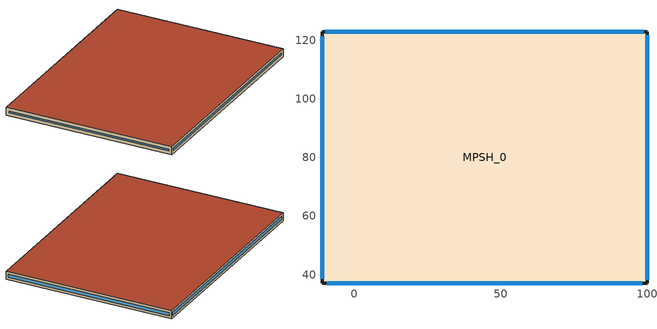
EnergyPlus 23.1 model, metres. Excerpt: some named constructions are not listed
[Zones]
MPSH_0
 floor ground (MPSH_0:f4UnderGroundSlabCF): -11,37 -11,123 100,123 100,37 z0
 wall outside (90.1-2019 Nonresidential CZ 0 Exterior Wall (Mass)): -11,37 100,37 100,123 -11,123 -11,37 z0:4
 window (DoublePaneClr): -9.41,37 98.41,37 z1.59:2.41; 100,38.18 100,121.82 / 98.82,123 -9.82,123 z1.18:2.82; -11,121.42 -11,38.58 z1.58:2.42
 roof outside (90.1-2019 Nonresidential CZ 3 Exterior Roof (Mass)): -11,37 100,37 100,123 -11,123 z4
[Schedule:Day:Hourly]
b937f3b2-c8fa-481f-8a13-8bff2a5c535c: Fraction, 1, 1, 1, 1, 1, 1, 1, 1, 0, 0, 0, 1, 0, 0, 0, 0, 0, 0, 0, 0, 0, 1, 1, 1
3fa55e6a-8568-4ca0-975e-1a4f8fabbb1b: Fraction, 1, 1, 1, 1, 1, 1, 1, 1, 0, 0, 0, 0, 1, 1, 1, 0, 0, 0, 0, 0, 0, 0, 1, 1
0e5a4816-9c04-47c1-aa6d-a1f40e30a2ec: Fraction, 1, 1, 1, 1, 1, 1, 1, 1, 1, 0, 0, 0, 0, 0, 0, 0, 1, 1, 1, 1, 1, 1, 1, 1
d2200884-b924-4fb4-a808-51da5b2bd265: Fraction, 1, 1, 1, 1, 1, 1, 1, 1, 1, 0, 0, 0, 1, 1, 0, 0, 0, 0, 0, 1, 1, 1, 1, 1
e43fb624-e130-4850-b54a-19465b0e9eda: Fraction, 1, 1, 1, 1, 1, 1, 1, 1, 0, 1, 0, 0, 1, 1, 1, 1, 1, 1, 1, 1, 1, 1, 1, 1
2a69fce9-7797-42dd-b717-44976815c346: Fraction, 1, 1, 1, 1, 1, 1, 1, 1, 0, 0, 1, 0, 0, 0, 0, 0, 0, 0, 1, 1, 1, 1, 1, 1
dec8788a-52b5-4373-b162-0a7a101e85ad: Fraction, 1, 1, 1, 1, 1, 1, 1, 1, 1, 0, 0, 0, 0, 1, 0, 0, 0, 0, 1, 1, 1, 1, 1, 1
7b766abf-ff9c-4b02-8859-3defe17ea2bc: Fraction, 1, 1, 1, 1, 1, 1, 1, 1, 1, 0, 0, 0, 1, 0, 0, 0, 0, 0, 0, 0, 0, 0, 0, 1
67dcc8f3-cb06-4435-97d9-ece86d6dab63: Fraction, 1, 1, 1, 1, 1, 1, 1, 1, 1, 0, 0, 0, 1, 1, 1, 1, 0, 1, 1, 1, 1, 1, 1, 1
a9f504d5-dabe-4d1b-b49f-e727a4d0614b: Fraction, 1, 1, 1, 1, 1, 1, 1, 1, 0, 0, 1, 1, 0, 0, 0, 0, 1, 1, 1, 1, 1, 1, 1, 1
7f3a4166-c2a6-4bbf-b201-f88edc7c9ebd: Fraction, 1, 1, 1, 1, 1, 1, 1, 1, 0, 0, 0, 0, 1, 1, 1, 1, 1, 1, 1, 1, 1, 1, 1, 1
5a6ab308-ab02-4b8a-b776-022c47d82404: Fraction, 1, 1, 1, 1, 1, 1, 1, 1, 0, 0, 0, 0, 0, 0, 0, 1, 1, 1, 1, 1, 1, 1, 1, 1
94477c31-24ee-4739-8bf3-9fbdfb5d1360: Fraction, 1, 1, 1, 1, 1, 1, 1, 1, 1, 1, 1, 1, 1, 1, 1, 0, 0, 0, 1, 1, 1, 1, 1, 1
dc82701b-a343-4c2e-96c4-0e6b65ed240a: Fraction, 1, 1, 1, 1, 1, 1, 1, 1, 0, 1, 1, 1, 1, 1, 1, 1, 1, 1, 1, 1, 1, 1, 1, 1
b0bf458a-3c8a-40bc-8ff2-7ed178c19adc: Fraction, 1, 1, 1, 1, 1, 1, 1, 1, 1, 0, 0, 0, 0, 0, 0, 0, 1, 1, 0, 0, 0, 0, 1, 1
4f7f36f8-54e9-4d74-98e2-1438f32f66f6: Fraction, 1, 1, 1, 1, 1, 1, 1, 1, 1, 0, 0, 0, 0, 0, 0, 0, 0, 0, 0, 1, 1, 1, 1, 1
128f953d-e963-49c2-808f-999a39cd9b6d: Fraction, 1, 1, 1, 1, 1, 1, 1, 0, 0, 0, 1, 1, 1, 1, 1, 1, 1, 0, 0, 0, 0, 0, 0, 0
f9abe345-b3dc-4694-8d1d-d27e4a4a11cb: Fraction, 0, 1, 1, 1, 1, 1, 1, 1, 0, 0, 1, 0, 1, 1, 1, 0, 0, 0, 0, 0, 0, 0, 0, 1
ed949d7a-bd3c-404d-a801-1f3f76bfef58: Fraction, 1, 1, 1, 1, 1, 1, 1, 1, 0, 0, 0, 1, 1, 1, 0, 0, 0, 1, 1, 1, 1, 1, 1, 1
97549d8b-8ab3-46b7-9015-d3627979e302: Fraction, 1, 1, 1, 1, 1, 1, 1, 1, 1, 0, 0, 0, 0, 0, 0, 0, 0, 0, 0, 0, 0, 1, 1, 1
33226407-3e24-4618-b09f-56408d972a69: Fraction, 1, 1, 1, 1, 1, 1, 1, 1, 0, 0, 1, 1, 1, 1, 1, 1, 1, 1, 0, 0, 0, 0, 1, 1
45406e59-23b4-47b5-82c2-a891b6abfeb7: Fraction, 1, 1, 1, 1, 1, 1, 1, 1, 0, 0, 1, 0, 0, 0, 1, 1, 1, 1, 1, 1, 1, 1, 1, 1
6784df20-7ae5-4d5f-a43c-1693bd2c7b65: Fraction, 1, 1, 1, 1, 1, 1, 1, 1, 0, 0, 0, 0, 0, 0, 0, 0, 0, 1, 1, 1, 1, 1, 1, 1
bee2b404-f84f-463e-9c69-8888181598b2: Fraction, 1, 1, 1, 1, 1, 1, 1, 1, 0, 0, 0, 1, 1, 0, 0, 0, 0, 0, 0, 0, 1, 1, 1, 1
799f9186-ce5e-4ea4-ba16-0e20372891f4: Fraction, 1, 1, 1, 1, 1, 1, 1, 1, 0, 0, 1, 1, 1, 1, 0, 0, 1, 0, 0, 0, 0, 1, 1, 1
e43c7681-2909-40f7-a5da-16488e467c58: Fraction, 1, 1, 1, 1, 1, 1, 1, 1, 1, 0, 1, 1, 1, 1, 1, 1, 1, 0, 0, 0, 0, 0, 1, 1
0d078026-197d-4fdd-84c9-47130deba2a1: Fraction, 1, 1, 1, 1, 1, 1, 1, 1, 0, 0, 1, 1, 1, 0, 1, 1, 0, 0, 1, 1, 1, 1, 1, 1
fdc04b83-f7e7-4261-9e6f-5710da5d7fdf: Fraction, 1, 1, 1, 1, 1, 1, 1, 1, 1, 0, 0, 0, 0, 1, 0, 0, 0, 0, 0, 0, 0, 1, 1, 1
9e8b684d-6390-45ee-8d51-4bd28439535c: Fraction, 1, 1, 1, 1, 1, 1, 1, 1, 0, 0, 0, 1, 1, 1, 1, 0, 0, 0, 0, 0, 0, 0, 0, 0
4f38227d-c172-4dc0-a21f-ef905f5adde6: Fraction, 0, 1, 1, 1, 1, 1, 1, 0, 0, 0, 1, 1, 1, 1, 0, 0, 0, 0, 0, 0, 1, 1, 1, 0
54b0a3a6-6d20-4f99-9c06-a20d8d795a79: Fraction, 0, 0, 0, 0, 0, 0, 0, 0, 0, 0, 0, 1, 1, 0, 0, 1, 0, 0, 0, 0, 0, 0, 0, 0
f8ea7add-ceb7-4385-b242-76b3999ef7ba: Fraction, 0, 0, 0, 0, 0, 0, 0, 0, 0, 0, 0, 1, 1, 1, 1, 0, 0, 0, 0, 0, 0, 0, 0, 0
b96d3f6b-a209-410c-9fff-2170e73cf00e: Fraction, 0, 0, 0, 0, 0, 0, 0, 0, 0, 0, 0, 1, 0, 0, 0, 0, 0, 0, 0, 0, 0, 0, 0, 0
942c4f4b-409f-4042-947e-55d851350bd7: Fraction, 0, 0, 0, 0, 1, 0, 0, 0, 0, 0, 0, 1, 1, 1, 0, 0, 0, 0, 0, 0, 0, 0, 0, 0
fd406147-dd16-48f2-9567-951063fa7382: Fraction, 0, 0, 0, 0, 1, 0, 0, 0, 0, 0, 0, 1, 1, 1, 0, 1, 1, 1, 0, 0, 1, 1, 1, 1
4c02b9b0-43b2-4065-850f-cb3345eeeefa: Fraction, 1, 1, 1, 1, 1, 1, 1, 1, 1, 1, 1, 1, 1, 1, 1, 1, 1, 1, 1, 1, 1, 1, 1, 1
ad54768f-ece2-4b87-8657-f538152214ea: Fraction, 1, 1, 1, 0, 1, 1, 1, 1, 0, 1, 1, 1, 1, 1, 1, 1, 1, 1, 1, 1, 1, 1, 1, 1
4cfcc774-5126-45e3-8092-ade02c92d49d: Fraction, 1, 1, 1, 1, 1, 1, 1, 1, 1, 0, 0, 0, 1, 1, 0, 0, 1, 1, 1, 1, 1, 1, 1, 1
06c2710b-0fa6-459c-95a0-4a63499772d0: Fraction, 1, 1, 1, 1, 1, 1, 1, 1, 1, 0, 0, 1, 1, 0, 1, 0, 1, 1, 0, 1, 0, 0, 1, 0
1507054c-5385-4526-881e-e1c008dab3e0: Fraction, 0, 1, 1, 1, 1, 1, 1, 1, 1, 1, 1, 1, 1, 0, 0, 0, 0, 0, 0, 0, 1, 1, 1, 1
789a28a2-a1a3-49c9-9832-4241ad5a2cd8: Fraction, 1, 1, 1, 1, 1, 1, 1, 1, 1, 1, 1, 1, 0, 0, 0, 0, 0, 0, 0, 1, 1, 1, 1, 1
01cacebb-9977-44ba-8730-9a5ab723672e: Fraction, 1, 1, 1, 1, 1, 1, 1, 1, 1, 1, 1, 1, 1, 1, 0, 1, 1, 1, 0, 1, 1, 1, 1, 1
c3edbfc3-d10a-41e9-8cbc-2718968c5162: Fraction, 1, 1, 1, 1, 1, 1, 1, 1, 1, 0, 0, 0, 0, 0, 0, 0, 0, 0, 0, 0, 1, 1, 1, 1
a36c0835-6fb6-42b0-8d67-eb29b0f26a7f: Fraction, 1, 1, 1, 1, 1, 1, 1, 1, 0, 0, 0, 0, 1, 1, 1, 1, 0, 0, 0, 0, 0, 0, 1, 0
c77e8ec9-f777-459b-b56a-6f21c936ccc5: Fraction, 1, 1, 1, 1, 1, 1, 1, 1, 1, 1, 0, 1, 1, 1, 1, 0, 0, 0, 0, 0, 1, 1, 1, 0
a72f4a85-8f20-4fc3-999b-392815844735: Fraction, 1, 1, 1, 1, 1, 1, 1, 1, 1, 0, 0, 0, 0, 1, 1, 1, 1, 1, 1, 1, 1, 1, 1, 1
99df6cd9-7b23-435b-bd2b-66a2048688ff: Fraction, 1, 1, 1, 1, 1, 1, 1, 1, 1, 1, 0, 0, 0, 0, 0, 0, 0, 1, 0, 1, 1, 1, 1, 1
297d69df-ff66-45ab-b75d-e72bff5214e9: Fraction, 1, 1, 1, 1, 1, 1, 1, 1, 0, 0, 0, 0, 0, 0, 0, 0, 0, 0, 0, 1, 1, 1, 1, 1
b0a3918e-0d33-4d5f-abef-7a7fe549a2e3: Fraction, 1, 1, 1, 1, 1, 1, 1, 1, 0, 0, 0, 0, 1, 0, 1, 0, 1, 1, 1, 1, 0, 1, 1, 1
4e945ce9-695d-4426-910d-137aaafa5581: Fraction, 1, 1, 1, 1, 1, 1, 1, 1, 0, 0, 0, 0, 1, 0, 0, 0, 0, 0, 0, 0, 0, 1, 1, 1
f988b6fd-1ca3-4ffe-bdea-e41aeffde614: Fraction, 1, 1, 1, 1, 1, 1, 1, 1, 0, 0, 0, 1, 0, 1, 1, 0, 0, 0, 0, 0, 0, 0, 0, 1
e1175df0-c15b-4022-86b2-5b8659cd9980: Fraction, 1, 1, 0, 0, 1, 1, 0, 1, 0, 0, 0, 0, 1, 0, 0, 0, 0, 0, 0, 0, 0, 0, 0, 0
7638ae91-40e8-48d2-967e-bd50d30e864b: Fraction, 0, 0, 1, 0, 0, 0, 1, 0, 0, 0, 0, 0, 0, 1, 1, 0, 0, 0, 0, 0, 0, 0, 0, 0
6b85c36f-4142-4b51-9997-a4628b1e788c: Fraction, 0, 0, 0, 0, 0, 0, 0, 0, 0, 0, 0, 1, 1, 1, 1, 1, 0, 0, 0, 0, 0, 0, 1, 0
ed11a986-fd55-47b2-907e-100af68b4c92: Fraction, 1, 1, 0, 0, 1, 0, 0, 1, 0, 0, 0, 1, 1, 1, 1, 0, 0, 0, 0, 0, 0, 0, 0, 0
1e136185-b974-42a0-a448-e4324285f682: Fraction, 0, 1, 0, 1, 1, 1, 1, 1, 0, 0, 0, 1, 1, 1, 1, 1, 0, 0, 0, 0, 0, 0, 0, 0
7f45f40c-af69-46dd-a03c-29825cd06779: Fraction, 0, 1, 1, 1, 1, 1, 1, 1, 0, 0, 0, 0, 1, 1, 1, 1, 0, 0, 0, 0, 0, 0, 0, 0
b1508772-c30b-4b40-b8d0-83bb942f6022: Fraction, 0, 0, 0, 1, 1, 0, 0, 1, 0, 0, 0, 1, 1, 1, 1, 1, 0, 0, 0, 0, 0, 0, 0, 0
522b7b3d-0fdd-4264-ba9a-b5c9fe7ead0b: Fraction, 0, 1, 1, 1, 1, 0, 0, 1, 0, 0, 0, 0, 0, 0, 0, 0, 0, 0, 0, 0, 0, 0, 1, 1
34f57a6f-ad7f-4237-8413-18e31f318392: Fraction, 0, 0, 0, 0, 0, 0, 0, 0, 1, 1, 1, 1, 1, 0, 1, 1, 1, 1, 1, 1, 1, 1, 1, 1
da4d00c8-e125-4441-9010-58cdded9553d: Fraction, 0, 0, 0, 0, 0, 0, 0, 0, 1, 1, 1, 1, 1, 1, 1, 1, 1, 1, 1, 1, 1, 1, 1, 1
94405c53-3c92-475f-a64f-5d0664a0adc0: Fraction, 0, 0, 0, 0, 0, 0, 0, 0, 1, 1, 1, 0, 0, 0, 0, 0, 1, 1, 1, 1, 1, 1, 1, 0
091dbafb-593c-4248-9002-da70286486de: Fraction, 0, 0, 0, 0, 0, 0, 0, 0, 1, 1, 1, 1, 1, 1, 1, 1, 1, 1, 1, 1, 1, 1, 1, 0
bc57e266-8ccc-46f1-b267-235fe3a405c7: Fraction, 0, 0, 0, 0, 0, 0, 0, 0, 1, 1, 1, 1, 0, 0, 0, 1, 1, 1, 1, 1, 1, 1, 1, 1
9888b65f-588d-4475-9eec-53a7bf59eb49: Fraction, 0, 0, 0, 0, 0, 0, 0, 0, 1, 1, 1, 1, 1, 1, 1, 1, 1, 1, 1, 1, 1, 1, 0, 0
24802c92-24b2-4503-bf1e-bf0d7632e2d9: Fraction, 0, 0, 0, 0, 0, 0, 0, 1, 1, 1, 1, 1, 0, 0, 0, 0, 1, 1, 1, 1, 1, 1, 1, 0
c7a02ed0-8e2b-420e-9c0f-2606364dce99: Fraction, 0, 0, 0, 0, 0, 0, 0, 0, 1, 1, 1, 1, 0, 0, 0, 0, 0, 1, 1, 1, 1, 1, 1, 1
cb629890-2704-4dd6-a9a6-2daea8299f80: Fraction, 0, 0, 0, 0, 0, 0, 0, 0, 1, 1, 1, 1, 0, 0, 0, 0, 0, 1, 1, 1, 1, 1, 1, 0
6e537607-3770-4f87-8b3d-68353208bc50: Fraction, 0, 0, 0, 0, 0, 1, 1, 1, 1, 1, 0, 0, 0, 0, 1, 1, 1, 1, 1, 1, 1, 1, 0, 0
f5d9f85c-65ef-468a-9cf4-7635f0ba21f8: Fraction, 0, 0, 0, 0, 0, 1, 1, 1, 1, 1, 1, 1, 1, 1, 1, 0, 0, 0, 0, 0, 0, 0, 0, 0
efd555ca-18d2-4461-881e-567ae2a024bf: Fraction, 0, 0, 0, 0, 0, 0, 0, 1, 1, 1, 1, 1, 1, 1, 1, 1, 1, 1, 1, 1, 1, 1, 0, 0
ad75cc89-b157-4ed2-b35c-d1c18f3d14de: Fraction, 0, 0, 0, 0, 0, 0, 0, 1, 1, 1, 1, 1, 1, 1, 1, 1, 1, 1, 1, 1, 1, 1, 1, 0
5c290438-eff9-4362-afc4-43b04bc7d8e5: Fraction, 0, 0, 0, 0, 0, 0, 0, 0, 0, 0, 0, 1, 1, 1, 1, 1, 1, 1, 1, 1, 0, 0, 0, 0
8d94ec32-e81b-45f8-9c29-e1f1d652b0c4: Fraction, 0, 0, 0, 0, 0, 0, 1, 1, 1, 1, 1, 1, 1, 1, 1, 1, 1, 1, 1, 1, 1, 0, 0, 0
f7fd4be3-25b1-4770-ada5-49d9be30b7fe: Fraction, 0, 0, 0, 0, 1, 1, 1, 1, 1, 1, 1, 1, 1, 1, 1, 1, 1, 1, 1, 1, 1, 0, 0, 0
3c7f1f90-bb78-49f3-b4cf-57703d825604: Fraction, 0, 0, 0, 0, 0, 0, 0, 0, 0, 0, 0, 0, 0, 0, 1, 1, 1, 1, 1, 1, 0, 0, 0, 0
e12b051c-7fec-4fed-86b2-8b3f0fe35613: Fraction, 0, 0, 0, 0, 0, 0, 1, 1, 1, 1, 1, 1, 1, 1, 1, 1, 1, 1, 1, 1, 1, 1, 0, 0
6425d54b-4872-460d-bc98-32a272a31025: Fraction, 1, 0, 0, 0, 0, 0, 0, 0, 1, 1, 1, 1, 1, 0, 1, 1, 1, 1, 0, 0, 0, 0, 0, 0
496a4f96-4e0a-4264-a78c-b15c1b79275c: Fraction, 0, 0, 0, 0, 0, 0, 1, 1, 1, 1, 1, 1, 0, 0, 1, 1, 0, 0, 0, 0, 0, 0, 0, 0
283cc6be-c01c-46ac-904e-945e191fbe95: Fraction, 0, 0, 0, 1, 1, 1, 1, 1, 1, 1, 1, 1, 1, 1, 1, 1, 1, 1, 1, 1, 1, 1, 1, 1
fe87431b-1fbe-4020-8fe0-be12132168e0: Fraction, 0, 0, 0, 0, 0, 0, 0, 0, 1, 1, 1, 1, 0, 0, 0, 0, 1, 1, 1, 1, 1, 1, 1, 1
d1040f46-0f8d-4e11-8de3-a02361268d4f: Fraction, 1, 1, 1, 1, 1, 1, 1, 1, 0, 0, 0, 0, 0, 0, 0, 0, 1, 1, 1, 1, 1, 1, 1, 1
b75b28b1-01b5-40b9-aacf-e71ae80422e8: Fraction, 1, 1, 1, 0, 0, 0, 0, 0, 1, 1, 1, 1, 1, 1, 1, 1, 1, 1, 1, 1, 1, 1, 1, 1
08ad8567-59d8-4019-b897-c25f49c239b5: Fraction, 1, 1, 1, 0, 0, 0, 0, 0, 1, 1, 1, 1, 1, 0, 0, 0, 1, 1, 1, 1, 1, 1, 1, 1
9e275534-6a1c-4f1a-88bf-155255e50ce8: Fraction, 1, 0, 0, 0, 0, 0, 0, 0, 1, 1, 1, 1, 1, 0, 0, 1, 1, 1, 1, 1, 1, 1, 1, 1
136c7d58-f7fb-4124-930d-ef74f1425727: Fraction, 1, 1, 1, 1, 0, 0, 0, 0, 1, 1, 1, 1, 1, 1, 1, 1, 1, 1, 1, 1, 1, 1, 1, 1
fcd69c9d-5dd0-46b3-96e0-c6d2561381bd: Fraction, 0, 0, 0, 0, 0, 0, 0, 0, 0, 1, 0, 0, 0, 0, 0, 0, 0, 1, 1, 0, 0, 0, 0, 0
07f5ad80-84d3-4079-8893-73916636b9ea: Fraction, 0, 0, 0, 0, 0, 0, 0, 0, 1, 1, 1, 0, 0, 0, 0, 0, 1, 0, 0, 0, 0, 0, 0, 0
b9d8dd70-5097-4ec1-8dd9-efba31d854b6: Fraction, 1, 0, 0, 0, 0, 0, 0, 0, 1, 1, 1, 1, 0, 0, 0, 1, 1, 1, 1, 1, 1, 1, 1, 1
5f4af0f7-b084-4746-b444-bee2479b2bf4: Fraction, 1, 1, 1, 1, 1, 1, 1, 1, 1, 1, 1, 1, 0, 1, 1, 1, 1, 1, 1, 1, 1, 1, 1, 1
85341a3b-61d0-4e96-9f3e-cdd9456fe700: Fraction, 1, 0, 0, 0, 0, 0, 0, 0, 1, 1, 1, 1, 1, 1, 1, 1, 1, 1, 1, 1, 1, 1, 1, 1
28413957-7791-42e7-805a-60aacbaa0016: Fraction, 1, 0, 1, 1, 0, 1, 1, 1, 1, 1, 1, 0, 0, 0, 0, 0, 0, 1, 1, 1, 1, 1, 1, 1
21c98441-df71-4690-a874-96c94f29a771: Fraction, 1, 1, 1, 1, 1, 1, 1, 1, 1, 1, 1, 1, 0, 1, 0, 1, 1, 1, 1, 1, 1, 1, 1, 1
50c2f93a-ea9d-4752-9226-82737424f828: Fraction, 1, 1, 1, 1, 1, 1, 1, 1, 1, 1, 1, 0, 1, 1, 0, 0, 1, 1, 1, 1, 1, 1, 1, 0
6b2543ae-72af-4cb3-b7f4-badeb14694d9: Fraction, 1, 1, 1, 0, 0, 0, 0, 0, 1, 1, 1, 0, 0, 0, 0, 1, 1, 1, 1, 1, 1, 0, 0, 1
be477cb1-6ecd-4e13-a46a-4f2c0d223df6: Fraction, 1, 0, 0, 0, 0, 0, 0, 0, 1, 1, 1, 0, 0, 0, 0, 0, 1, 1, 0, 1, 1, 0, 0, 0
c9c8465d-1063-4505-978e-642a0f417ae4: Fraction, 0, 0, 0, 0, 0, 0, 0, 0, 1, 1, 1, 0, 0, 0, 0, 1, 1, 1, 1, 0, 1, 1, 0, 0
56e19193-2387-42f2-9987-95c80a2c7ee4: Fraction, 0, 0, 0, 0, 0, 0, 0, 0, 1, 1, 1, 0, 0, 0, 0, 0, 0, 1, 0, 0, 0, 0, 0, 0
3c8b77d6-3284-4738-b4de-1059655b6417: Fraction, 0, 0, 1, 1, 0, 0, 1, 1, 1, 1, 1, 0, 1, 1, 0, 0, 1, 1, 1, 1, 1, 1, 1, 1
fbc31690-5a4c-475b-8626-ace5da5c98b4: Fraction, 1, 0, 0, 1, 0, 0, 1, 1, 1, 1, 1, 0, 0, 0, 0, 0, 0, 1, 1, 1, 1, 1, 1, 1
cd2da4a8-c7b2-4df3-9b1e-8ff800c2a1b8: Fraction, 1, 1, 1, 1, 0, 0, 0, 0, 1, 1, 1, 0, 0, 0, 0, 0, 1, 1, 1, 1, 1, 1, 1, 1
c67e4c26-6822-4d67-8035-3838d7a49276: Fraction, 0, 0, 0, 0, 0, 0, 0, 0, 1, 1, 1, 0, 0, 0, 0, 0, 1, 1, 1, 1, 1, 1, 1, 1
16a9e416-e810-4211-9a3e-570f91bbd01d: Fraction, 1, 1, 0, 0, 0, 0, 0, 1, 1, 1, 1, 0, 0, 0, 0, 0, 0, 1, 1, 1, 1, 1, 1, 1
998e2c42-f9b3-4955-b94d-25f97c158e86: Fraction, 1, 1, 1, 1, 1, 1, 1, 1, 1, 1, 1, 1, 1, 0, 1, 1, 1, 1, 1, 1, 1, 1, 1, 1
23920c96-9ccc-48c0-9053-a9f37af8ea3f: Fraction, 1, 1, 1, 1, 1, 1, 1, 1, 1, 1, 1, 0, 0, 0, 1, 1, 1, 1, 1, 1, 1, 1, 1, 1
59147ef3-f9b9-4728-b23c-a1735240b3ed: Fraction, 1, 1, 1, 1, 1, 1, 1, 1, 1, 1, 1, 1, 0, 0, 0, 0, 1, 1, 1, 1, 1, 1, 1, 1
df827319-c278-4d40-a4b8-0f6c98144f2c: Fraction, 1, 1, 1, 0, 0, 0, 0, 0, 1, 1, 1, 0, 0, 0, 0, 0, 1, 1, 1, 1, 1, 1, 1, 1
390cfc06-cc46-4c69-9e01-c8b075228a5c: Fraction, 0, 0, 0, 1, 0, 0, 0, 0, 1, 1, 1, 0, 0, 0, 0, 0, 0, 1, 1, 1, 1, 1, 1, 0
86f72f85-4d27-4e94-9fee-db5cb2e4544f: Fraction, 0, 0, 0, 0, 0, 0, 0, 0, 1, 1, 1, 0, 0, 0, 0, 0, 0, 1, 1, 1, 1, 1, 1, 0
19561f7a-6043-44d7-aaae-b72e74ef0ba8: Fraction, 0, 0, 0, 0, 1, 1, 1, 0, 1, 1, 0, 0, 0, 0, 0, 0, 0, 1, 1, 1, 1, 1, 1, 1
fa2f4005-a042-4800-b466-867e01a65502: Fraction, 0, 0, 0, 0, 1, 1, 1, 1, 1, 1, 1, 0, 0, 0, 0, 0, 0, 1, 1, 1, 1, 1, 1, 1
fc47258f-7dd0-4800-8ec5-eaa5ea1f974a: Fraction, 1, 1, 1, 1, 1, 1, 1, 1, 1, 1, 1, 0, 0, 0, 0, 0, 1, 1, 1, 1, 1, 0, 0, 0
e4b93361-f2ec-43bd-8e46-fc656397cc8c: Fraction, 0, 0, 0, 0, 0, 0, 0, 0, 0, 0, 1, 1, 1, 1, 0, 0, 1, 1, 1, 0, 0, 1, 0, 1
2657ecdd-b7eb-4b88-b8f4-e2c7c5d59a49: Fraction, 1, 0, 0, 0, 0, 0, 0, 0, 0, 0, 0, 0, 1, 0, 1, 0, 0, 0, 0, 0, 0, 0, 0, 0
e8465162-ea3e-4f94-883e-884644238f7d: Fraction, 0, 0, 0, 0, 0, 0, 0, 0, 1, 1, 1, 0, 1, 0, 0, 1, 1, 1, 1, 0, 1, 0, 0, 0
58b89d37-a128-43f5-8eae-267f62d09962: Fraction, 0, 0, 0, 0, 0, 0, 0, 0, 1, 1, 1, 0, 0, 0, 0, 0, 0, 0, 1, 1, 1, 1, 1, 1
b346c4bf-f67e-451d-9dad-2892e911472e: Fraction, 0, 1, 0, 0, 0, 1, 0, 0, 1, 1, 1, 0, 0, 0, 0, 0, 0, 1, 1, 1, 1, 1, 1, 1
eefb1731-87bf-46a8-a2ef-f8bbfded5643: Fraction, 1, 1, 1, 1, 1, 0, 0, 1, 1, 1, 1, 1, 0, 0, 0, 0, 1, 1, 1, 1, 0, 0, 0, 1
c32e6ee5-12fa-4f97-b2a2-82cc20f7b865: Fraction, 1, 0, 1, 0, 0, 0, 0, 0, 1, 1, 1, 0, 0, 0, 0, 0, 0, 1, 1, 1, 1, 1, 1, 1
cd9d7dd9-f024-43b9-8cb9-8bcbc943d2ef: Fraction, 1, 0, 0, 0, 0, 0, 1, 0, 1, 1, 1, 0, 0, 0, 0, 0, 0, 0, 1, 1, 1, 1, 1, 1
d9171582-b076-4b6c-80bd-523d6eda076d: Fraction, 1, 1, 1, 0, 0, 0, 0, 0, 1, 1, 1, 0, 0, 0, 0, 0, 0, 0, 1, 1, 1, 1, 1, 1
64d8d9b4-7825-42ce-b108-c9dd11c5a713: Fraction, 1, 1, 1, 1, 0, 0, 0, 0, 1, 1, 1, 0, 0, 0, 0, 0, 0, 0, 1, 1, 1, 1, 1, 1
9eab335b-c447-47e5-9dc0-063c4d9a8810: Fraction, 1, 1, 0, 0, 0, 0, 0, 0, 1, 1, 1, 0, 0, 0, 0, 0, 1, 0, 0, 0, 1, 0, 0, 0
fddd34fa-4b07-4260-9af9-3e9f6411a264: Fraction, 1, 1, 1, 1, 0, 0, 0, 0, 1, 1, 0, 0, 0, 0, 0, 0, 0, 1, 1, 1, 1, 1, 1, 1
f2333936-a830-4607-b080-83cd73c68075: Fraction, 1, 1, 1, 1, 1, 0, 1, 1, 1, 0, 0, 0, 0, 0, 0, 0, 0, 0, 1, 1, 1, 1, 1, 1
5edc6dc7-b1b4-4b65-91a0-0270dd2a08b7: Fraction, 1, 1, 1, 0, 0, 0, 0, 1, 1, 1, 1, 0, 0, 0, 0, 0, 0, 0, 1, 1, 1, 1, 1, 1
a6cb125b-8827-4934-ba2f-704a2a2ddd9f: Fraction, 0, 0, 0, 1, 0, 1, 0, 0, 1, 1, 1, 1, 0, 0, 0, 0, 0, 1, 1, 1, 1, 1, 1, 1
ce176be1-98f4-45ac-bf23-7b5bef1712b6: Fraction, 1, 1, 0, 0, 0, 0, 0, 0, 1, 0, 0, 0, 0, 0, 1, 0, 1, 1, 1, 0, 1, 1, 0, 0
ed3b955a-d7db-47a7-9483-6da05c5dffe8: Fraction, 0, 0, 0, 0, 0, 0, 1, 0, 1, 0, 0, 0, 0, 0, 0, 0, 0, 0, 1, 1, 1, 1, 1, 1
0bf60411-bf0d-482c-8038-a07efb71bca4: Fraction, 1, 0, 0, 0, 0, 0, 1, 0, 1, 1, 1, 0, 0, 0, 1, 1, 1, 1, 1, 1, 1, 1, 1, 0
b55b0bc3-3339-47f0-a550-4cf26a93a7df: Fraction, 0, 0, 0, 0, 0, 0, 0, 0, 1, 0, 0, 0, 0, 0, 0, 1, 0, 1, 1, 0, 0, 0, 0, 0
3d42a3b8-8f7f-4525-905d-984ef426195e: Fraction, 0, 0, 0, 0, 0, 0, 0, 1, 1, 1, 1, 1, 0, 0, 0, 0, 1, 1, 1, 1, 1, 1, 0, 1
0863b5d1-1bd2-4a08-ae47-31cf1dd9d744: Fraction, 1, 1, 0, 0, 0, 0, 0, 0, 1, 0, 0, 0, 0, 0, 0, 0, 0, 0, 0, 1, 1, 1, 1, 1
d62ef17c-3c53-473c-993e-0985e9b98eb2: Fraction, 0, 0, 0, 0, 0, 0, 0, 0, 1, 1, 0, 0, 0, 1, 1, 1, 1, 1, 1, 0, 1, 0, 0, 0
51f593f2-5d61-4d97-9858-e349f0200b49: Fraction, 0, 0, 0, 0, 0, 0, 0, 0, 1, 1, 1, 0, 0, 0, 0, 0, 1, 1, 1, 1, 1, 0, 0, 0
1a3ded4c-a54b-4030-b550-d2b710162619: Fraction, 0, 0, 0, 0, 0, 0, 0, 0, 1, 0, 0, 1, 0, 0, 0, 1, 1, 1, 1, 0, 0, 0, 0, 0
d55bfc82-5b87-47d4-9715-abb9707f77ce: Fraction, 0, 0, 0, 0, 0, 0, 0, 0, 1, 1, 0, 0, 0, 0, 0, 0, 0, 0, 1, 1, 1, 1, 1, 1
46fc0de0-4b1a-4d53-987d-33c74e680015: Fraction, 1, 0, 0, 1, 0, 0, 0, 0, 1, 0, 0, 0, 0, 0, 0, 0, 1, 0, 0, 0, 0, 0, 0, 0
079ebde5-9413-4e04-aba9-2e5a5221f7aa: Fraction, 0, 0, 1, 0, 0, 0, 0, 0, 1, 1, 0, 0, 0, 1, 1, 1, 0, 0, 1, 0, 0, 0, 0, 0
bb867f4a-2a76-4f0d-bfbe-e17be3409686: Fraction, 0, 0, 0, 0, 0, 0, 0, 0, 1, 1, 0, 0, 0, 0, 0, 1, 0, 0, 0, 0, 0, 0, 0, 0
8a721e69-59bf-4ccb-92cf-8f1d89432988: Fraction, 0, 0, 0, 0, 0, 0, 0, 0, 0, 1, 0, 0, 0, 0, 0, 1, 0, 1, 1, 0, 0, 0, 0, 0
ddaee739-67e8-4ae6-9bfb-a47b0c2d2c2f: Fraction, 0, 0, 0, 0, 0, 0, 0, 0, 0, 0, 0, 0, 0, 0, 1, 1, 1, 1, 1, 1, 1, 0, 0, 0
06dc4070-91e4-424c-b1bb-6c522089dff9: Fraction, 0, 0, 0, 0, 1, 1, 1, 1, 1, 1, 0, 0, 0, 0, 0, 0, 0, 1, 1, 1, 1, 1, 1, 1
49e7021e-b628-44b0-8f34-a9100ac2ef35: Fraction, 1, 0, 0, 0, 0, 0, 0, 0, 1, 1, 1, 0, 0, 0, 0, 0, 0, 0, 1, 1, 1, 1, 1, 1
5fb4534f-c6fe-45f3-9a91-bcdd07f2dc5f: Fraction, 1, 0, 1, 1, 0, 1, 0, 1, 1, 1, 0, 0, 0, 0, 0, 0, 0, 1, 1, 1, 1, 1, 1, 1
b72b763b-6be8-49eb-a43d-4616d6e443e3: Fraction, 1, 0, 0, 0, 0, 0, 0, 0, 1, 0, 0, 0, 0, 0, 0, 0, 0, 0, 1, 1, 1, 1, 1, 1
ce5294cc-69a4-4938-af8b-4726e8368ee6: Fraction, 1, 1, 1, 1, 0, 1, 1, 1, 1, 0, 0, 0, 0, 0, 0, 0, 0, 0, 0, 1, 1, 1, 1, 1
701b5950-beef-40d1-b0de-030f27e7892d: Fraction, 1, 1, 1, 1, 0, 0, 1, 0, 1, 1, 0, 0, 1, 0, 0, 0, 0, 0, 0, 0, 0, 0, 0, 0
ef1538c3-fa85-4b49-953e-7529c8378801: Fraction, 0, 0, 0, 0, 0, 0, 0, 0, 1, 1, 1, 0, 0, 0, 0, 0, 0, 1, 1, 1, 1, 1, 1, 1
e098bdf7-10de-45fb-8832-867cde8cf21a: Fraction, 1, 0, 0, 0, 0, 0, 0, 0, 1, 1, 0, 0, 0, 1, 1, 1, 1, 1, 1, 1, 1, 1, 1, 0
44fb24ed-6945-49de-9f95-f445757d8f59: Fraction, 0, 0, 0, 0, 0, 0, 0, 0, 1, 1, 0, 0, 0, 0, 0, 0, 0, 1, 0, 1, 1, 1, 1, 1
a0c8a722-f121-45b9-8cfb-e70efd0cce76: Fraction, 1, 1, 1, 1, 0, 0, 1, 1, 1, 1, 0, 0, 1, 1, 1, 0, 0, 1, 1, 0, 0, 0, 0, 0
95760d9f-a73c-45f9-a274-4177bf30654c: Fraction, 0, 0, 0, 0, 0, 0, 0, 0, 1, 1, 1, 0, 0, 0, 0, 1, 1, 0, 0, 0, 0, 0, 0, 0
34e9a238-b043-418f-b374-c2641d485561: Fraction, 0, 0, 0, 0, 0, 0, 0, 0, 1, 1, 1, 0, 0, 0, 0, 1, 0, 0, 1, 1, 1, 1, 1, 1
5cb39b2d-834d-4d97-a14c-e1f3095417b7: Fraction, 1, 1, 1, 1, 0, 1, 1, 1, 1, 0, 1, 0, 0, 0, 1, 0, 0, 0, 0, 0, 0, 0, 0, 0
eaaa078a-d405-4769-9694-9edee3782bb4: Fraction, 0, 0, 0, 0, 0, 0, 0, 0, 0, 1, 1, 0, 0, 0, 0, 0, 1, 1, 1, 1, 1, 1, 1, 1
ae0f5f2f-1769-4036-b155-ad7338b8c877: Fraction, 0, 0, 0, 0, 0, 0, 0, 0, 1, 0, 0, 0, 0, 0, 0, 1, 1, 1, 1, 1, 1, 1, 1, 1
34dfebb9-9e12-4b01-ade4-3d0d04fdfb57: Fraction, 0, 0, 0, 1, 0, 0, 1, 0, 1, 1, 1, 0, 0, 0, 1, 1, 1, 1, 1, 1, 1, 1, 1, 1
1850938e-3792-404a-b564-1ba60287798d: Fraction, 1, 1, 1, 1, 0, 1, 0, 0, 0, 0, 0, 0, 0, 0, 0, 0, 0, 0, 1, 1, 1, 1, 1, 1
ce0166e1-7258-4f1e-9882-e10490099464: Fraction, 1, 1, 1, 1, 1, 0, 0, 0, 0, 0, 0, 0, 0, 0, 0, 0, 0, 0, 0, 1, 1, 1, 1, 1
d7c1b7d1-1beb-4a58-bf49-7cc9220d2061: Fraction, 1, 1, 1, 1, 0, 1, 0, 1, 1, 0, 0, 0, 0, 0, 0, 0, 0, 0, 0, 1, 1, 1, 1, 1
18734731-53d0-45eb-8e1f-a12522891f20: Fraction, 1, 1, 1, 1, 0, 0, 0, 0, 1, 0, 0, 0, 0, 0, 0, 0, 0, 0, 0, 1, 1, 1, 1, 1
444efbf9-c6d4-4b6a-8daa-8f2d93876c2b: Fraction, 1, 1, 1, 1, 1, 1, 1, 1, 0, 0, 0, 0, 0, 0, 1, 1, 1, 1, 1, 0, 1, 1, 1, 1
4e673a0a-301f-4428-a610-5b3a1d4224a6: Fraction, 1, 0, 1, 1, 0, 1, 0, 0, 1, 0, 0, 0, 0, 1, 0, 1, 1, 1, 1, 1, 1, 1, 1, 0
8723ccd0-79fa-4610-bb43-f55c77fca71a: Fraction, 0, 1, 0, 0, 0, 0, 0, 1, 1, 0, 0, 0, 1, 1, 0, 0, 0, 1, 1, 1, 1, 1, 1, 1
9b9d4e24-e3d4-4ad1-ba95-6ce62d411b4d: Fraction, 0, 0, 1, 0, 0, 0, 0, 0, 1, 0, 0, 0, 0, 0, 0, 1, 1, 1, 1, 1, 1, 1, 1, 1
cc7169e6-ed31-4443-971b-06345eeef899: Fraction, 1, 0, 0, 0, 0, 0, 0, 0, 1, 0, 0, 0, 1, 0, 0, 0, 1, 0, 1, 0, 0, 1, 0, 1
b988ebc6-302e-461a-a13c-b94c6823210f: Fraction, 0, 0, 0, 0, 0, 0, 0, 0, 1, 1, 1, 1, 0, 1, 1, 1, 1, 1, 1, 1, 1, 1, 0, 1
352c2e22-5827-4c57-8657-609908c700b0: Fraction, 0, 0, 1, 0, 0, 0, 0, 0, 1, 0, 0, 0, 0, 0, 0, 0, 0, 0, 1, 1, 1, 1, 1, 1
d2493c97-d6c7-42c4-95f1-9b7dbff61a8d: Fraction, 1, 1, 1, 1, 1, 1, 1, 1, 1, 0, 0, 1, 1, 0, 0, 1, 1, 1, 1, 1, 1, 0, 0, 0
217c535c-1835-4435-bc82-855fbfee8f65: Fraction, 0, 0, 0, 0, 0, 0, 1, 1, 1, 1, 0, 0, 0, 0, 0, 0, 0, 0, 1, 1, 1, 1, 1, 1
a4f043d8-3c01-4ba4-af81-9c0ce6c71b00: Fraction, 1, 1, 1, 1, 1, 1, 1, 1, 1, 1, 0, 0, 0, 0, 0, 0, 0, 0, 1, 1, 1, 1, 1, 1
29cf9c66-83ae-4865-a2b4-0b3939e1b23a: Fraction, 1, 1, 1, 0, 0, 0, 1, 1, 1, 1, 1, 1, 0, 0, 1, 1, 0, 0, 1, 1, 1, 0, 0, 0
15024207-e170-45ee-b5af-0d2dcabc386e: Fraction, 0, 0, 0, 0, 0, 0, 0, 0, 1, 0, 0, 0, 1, 1, 1, 1, 1, 1, 1, 1, 1, 1, 1, 0
07e0aadc-c909-4b88-bd7f-c982b70189ea: Fraction, 0, 0, 0, 0, 0, 0, 0, 0, 0, 1, 1, 1, 0, 0, 0, 0, 1, 1, 1, 1, 1, 1, 0, 0
c7bccd91-7c91-4993-90ea-5808fb4b0b55: Fraction, 0, 0, 0, 0, 0, 0, 0, 0, 1, 1, 0, 0, 0, 0, 0, 0, 0, 1, 1, 1, 1, 1, 1, 1
8c698a1b-2698-4ea6-a836-51bfe4bc716b: Fraction, 0, 0, 0, 0, 0, 0, 0, 0, 1, 1, 0, 0, 0, 0, 1, 1, 0, 0, 0, 0, 0, 0, 0, 0
98dbd661-1594-40fd-80ec-16c3584d379f: Fraction, 0, 0, 0, 0, 0, 0, 0, 0, 1, 1, 0, 0, 0, 0, 1, 1, 1, 0, 0, 0, 0, 0, 0, 0
a9bfd96e-56cc-49bc-9ba1-d7f56d46c6bb: Fraction, 1, 1, 1, 1, 0, 0, 0, 0, 1, 1, 1, 1, 1, 1, 1, 1, 1, 1, 1, 1, 1, 1, 0, 0
59894b7d-42e2-4b4c-9551-8322475a8917: Fraction, 0, 0, 0, 0, 0, 0, 0, 0, 0, 0, 0, 0, 0, 0, 0, 0, 0, 0, 0, 1, 1, 1, 1, 1
9f9bd786-64f1-43a9-9403-9384eea84307: Fraction, 1, 1, 1, 1, 1, 1, 1, 1, 1, 1, 0, 0, 0, 0, 0, 1, 1, 1, 1, 1, 1, 0, 0, 0
7668bf68-5a1d-4294-b4dc-d27ee67c8253: Fraction, 0, 0, 0, 0, 0, 0, 0, 0, 0, 1, 1, 1, 0, 0, 0, 0, 0, 1, 1, 1, 1, 1, 1, 1
577d6c12-9132-4d2a-8f51-6936b586c540: Fraction, 1, 0, 1, 1, 1, 0, 0, 0, 1, 1, 0, 0, 0, 1, 1, 1, 1, 1, 1, 1, 1, 1, 1, 1
48840dc8-ebbe-484a-be6c-c6960f8282e5: Fraction, 0, 0, 0, 0, 0, 0, 0, 0, 0, 1, 1, 1, 1, 1, 1, 1, 0, 0, 1, 1, 1, 1, 1, 1
ab1eb19e-fc20-4465-be17-67b2a501388f: Fraction, 1, 1, 1, 0, 0, 1, 1, 1, 1, 0, 0, 0, 1, 1, 1, 1, 1, 1, 1, 1, 1, 1, 1, 1
0d7b47e4-86b1-43c1-9e70-fcf2aca0d636: Fraction, 1, 1, 1, 1, 1, 1, 1, 1, 1, 0, 0, 0, 1, 1, 1, 1, 1, 1, 1, 1, 0, 0, 0, 0
abfec83a-18fb-406b-afc2-df5388eaed76: Fraction, 0, 0, 0, 0, 0, 0, 0, 0, 1, 1, 0, 0, 0, 0, 0, 0, 0, 0, 0, 1, 1, 1, 1, 1
ae9a457b-86d4-4a53-9707-840fc0999774: Fraction, 1, 0, 0, 0, 0, 0, 1, 1, 1, 0, 0, 0, 0, 0, 0, 0, 0, 1, 1, 1, 1, 1, 1, 1
be04dc35-3c8d-4e76-8ea5-1fb4e62a7a1b: Fraction, 1, 0, 0, 0, 0, 0, 0, 0, 0, 1, 1, 0, 0, 0, 0, 0, 1, 1, 1, 1, 1, 1, 1, 1
f71a3368-01c1-4efd-bd24-515d1aeada8d: Fraction, 1, 1, 1, 1, 1, 1, 1, 1, 1, 1, 1, 1, 0, 0, 0, 0, 1, 1, 1, 1, 1, 1, 1, 0
37d6fbff-d240-473b-816f-801a1e1f0f70: Fraction, 1, 1, 1, 1, 1, 1, 1, 1, 1, 1, 1, 1, 0, 0, 0, 0, 0, 0, 1, 1, 1, 1, 1, 1
56fad3ee-a541-4e1c-88dd-f2fe67066b60: Fraction, 1, 1, 0, 0, 0, 0, 0, 0, 1, 1, 1, 1, 1, 1, 1, 1, 1, 1, 1, 1, 1, 1, 1, 1
96a18c82-458d-4a69-94a0-16c98c75f3e0: Fraction, 1, 1, 1, 1, 1, 1, 1, 1, 1, 1, 1, 1, 1, 1, 1, 1, 1, 1, 1, 1, 1, 1, 0, 0
e509ae67-7056-4f1f-993f-2158fb0daa60: Fraction, 1, 1, 1, 0, 0, 0, 0, 0, 0, 1, 1, 1, 1, 1, 1, 1, 0, 1, 1, 1, 1, 1, 1, 1
c3186e0c-f172-4a6a-944a-a1fdd16b548a: Fraction, 1, 1, 1, 0, 0, 0, 0, 0, 1, 1, 0, 0, 0, 0, 0, 0, 0, 1, 1, 1, 1, 1, 1, 1
8fdf94ae-e3d0-4866-8d1b-5ddc86bd5463: Fraction, 1, 0, 0, 0, 0, 0, 0, 1, 1, 1, 0, 0, 0, 0, 0, 0, 0, 0, 1, 1, 1, 1, 1, 1
52350515-cec2-4a53-8656-094109196217: Fraction, 1, 0, 0, 0, 0, 0, 0, 0, 0, 0, 0, 1, 0, 0, 0, 0, 0, 0, 1, 1, 1, 1, 1, 1
fe8a2c2c-1ba3-453c-b1a6-b5df0fb110cb: Fraction, 1, 0, 1, 0, 1, 1, 1, 0, 1, 1, 0, 0, 0, 0, 0, 0, 0, 0, 0, 1, 0, 0, 1, 1
23e70c6c-2ace-44ec-8544-0967364d134c: Fraction, 1, 1, 1, 1, 1, 1, 1, 1, 1, 1, 0, 0, 0, 0, 0, 0, 0, 0, 0, 0, 1, 1, 1, 1
2fe41ee2-6378-47f5-9d35-9434ed239690: Fraction, 1, 1, 1, 1, 1, 1, 1, 1, 1, 1, 0, 1, 1, 0, 0, 0, 0, 0, 0, 1, 1, 1, 1, 1
c3f29205-0e0e-4625-b1b7-cdb66067bf03: Fraction, 1, 1, 1, 0, 0, 1, 1, 1, 1, 0, 0, 0, 0, 1, 1, 1, 1, 1, 1, 1, 1, 1, 0, 1
b9c363b9-6242-4ba4-8b11-d8d423c5aaea: Fraction, 1, 0, 0, 0, 0, 1, 0, 0, 1, 1, 1, 1, 0, 0, 0, 0, 0, 0, 0, 1, 1, 1, 1, 1
d517527b-2455-4f6a-9f1e-91113d0be388: Fraction, 1, 0, 1, 1, 0, 1, 0, 1, 1, 0, 0, 0, 0, 0, 0, 0, 0, 0, 0, 0, 1, 1, 1, 1
4e4b12f6-714e-4bd9-99d6-cc14d836d473: Fraction, 1, 1, 1, 1, 1, 1, 1, 0, 1, 0, 1, 1, 0, 0, 0, 1, 1, 0, 1, 1, 1, 1, 1, 1
8dc2427e-9b64-4350-87ab-f5af7175304a: Fraction, 1, 1, 1, 0, 0, 0, 0, 1, 1, 1, 1, 0, 0, 0, 0, 0, 0, 1, 1, 1, 1, 1, 1, 1
ef560274-574f-43d4-a7d7-25d1e7032b9f: Fraction, 1, 0, 1, 1, 1, 1, 1, 1, 1, 0, 0, 0, 0, 0, 0, 0, 0, 0, 0, 1, 0, 1, 1, 1
62bc1dc6-c230-4576-9801-f44cc557bccf: Fraction, 1, 1, 1, 1, 1, 1, 1, 1, 1, 1, 1, 0, 0, 0, 0, 0, 0, 1, 0, 0, 0, 0, 0, 1
c57da6fd-0634-4861-9141-d48266763f65: Fraction, 1, 0, 0, 1, 0, 1, 1, 0, 1, 1, 1, 0, 0, 0, 1, 1, 0, 1, 1, 0, 0, 0, 0, 1
05ab1942-d4d2-4c90-829a-2aee2f639bb4: Fraction, 0, 0, 0, 0, 0, 0, 0, 0, 1, 1, 1, 0, 0, 0, 0, 0, 0, 0, 1, 1, 1, 1, 0, 0
510fb465-bf58-4974-bdea-a99d1542408a: Fraction, 1, 0, 1, 1, 0, 0, 0, 0, 1, 1, 0, 0, 0, 1, 1, 1, 1, 0, 1, 0, 0, 1, 0, 0
0a48f4a1-98d8-422e-bac8-379df8c23529: Fraction, 0, 0, 0, 0, 1, 1, 1, 1, 1, 1, 1, 0, 0, 1, 0, 0, 0, 0, 0, 1, 1, 1, 1, 1
6bfd104f-97b1-43eb-98d7-137f2384683d: Fraction, 1, 1, 1, 1, 0, 0, 0, 0, 0, 1, 0, 0, 0, 1, 0, 0, 0, 1, 1, 1, 1, 1, 1, 1
fc6ea12c-e2aa-42dc-894f-2a55037be6b9: Fraction, 1, 0, 0, 0, 0, 0, 0, 0, 1, 1, 1, 0, 0, 0, 0, 0, 1, 1, 1, 1, 1, 1, 1, 1
e093c171-148a-4d81-a15d-d96f4b7ab3c4: Fraction, 1, 1, 1, 1, 1, 1, 1, 1, 1, 1, 1, 0, 0, 1, 0, 0, 0, 0, 1, 1, 1, 1, 1, 1
45dc6839-0f70-4c86-a18b-0248305d9698: Fraction, 1, 1, 1, 1, 1, 1, 1, 1, 1, 0, 1, 0, 0, 0, 0, 0, 0, 0, 1, 1, 1, 1, 1, 1
458b11ba-6c31-4598-b6ca-6e2c1f680a3a: Fraction, 1, 1, 1, 1, 1, 1, 1, 1, 1, 1, 0, 0, 0, 1, 0, 0, 0, 0, 1, 1, 1, 1, 1, 1
74857b68-8216-4371-898d-36b17fbdfdd1: Fraction, 1, 1, 1, 1, 1, 1, 0, 0, 0, 1, 0, 1, 1, 1, 1, 1, 1, 1, 1, 0, 1, 1, 1, 1
ca3f0bbd-ac2c-4f34-8970-523e9ae39f2f: Fraction, 0, 1, 1, 1, 0, 1, 1, 1, 1, 1, 0, 0, 1, 0, 0, 0, 0, 1, 1, 1, 1, 1, 1, 1
da41a211-1aaf-416a-9b97-b9e7c6173fbd: Fraction, 1, 1, 1, 1, 1, 1, 1, 1, 1, 0, 0, 0, 1, 1, 0, 0, 0, 0, 1, 1, 1, 1, 1, 1
c12df6b9-df75-449c-8c4a-35ebfc51707f: Fraction, 1, 1, 1, 1, 1, 1, 1, 1, 1, 0, 0, 0, 1, 1, 0, 0, 0, 1, 1, 1, 1, 1, 1, 1
ea1aa50c-f151-472b-ac79-6c61e10cf9bf: Fraction, 1, 1, 1, 1, 0, 1, 1, 1, 1, 1, 0, 0, 0, 0, 0, 0, 0, 0, 1, 1, 1, 1, 0, 1
923ad420-b031-4a33-a11f-7405bc8e0a01: Fraction, 1, 0, 0, 0, 0, 0, 0, 1, 1, 1, 0, 0, 0, 1, 1, 1, 1, 1, 0, 0, 0, 0, 0, 0
74ba3475-b305-49a9-a714-76a94b63fc2a: Fraction, 0, 0, 0, 0, 0, 0, 1, 1, 1, 1, 0, 0, 0, 1, 0, 0, 0, 0, 1, 1, 1, 1, 1, 1
7ed11cce-834b-4343-a0e4-bc1c474f2bea: Fraction, 1, 0, 0, 0, 0, 0, 0, 0, 1, 1, 1, 1, 1, 1, 0, 0, 1, 1, 1, 1, 1, 1, 1, 1
a86298e0-2289-4dfd-8ccd-1ccdca6faf3b: Fraction, 0, 1, 0, 0, 0, 0, 0, 0, 1, 1, 0, 0, 0, 0, 0, 0, 0, 0, 0, 0, 0, 0, 0, 0
d1a4b944-06e6-4de4-baa7-b40f363050a7: Fraction, 0, 0, 0, 0, 0, 0, 0, 0, 0, 0, 1, 1, 0, 1, 1, 1, 1, 1, 1, 1, 1, 1, 1, 0
878b5be7-650a-43b3-9a3e-4e5d7cf32bfc: Fraction, 0, 0, 0, 0, 0, 0, 0, 0, 1, 1, 1, 1, 1, 1, 0, 0, 1, 1, 1, 1, 0, 1, 1, 0
93db3ccb-169c-4a1b-a7ab-c1bb1ad6ed80: Fraction, 0, 0, 0, 0, 0, 0, 0, 0, 1, 1, 1, 1, 1, 1, 0, 0, 1, 1, 1, 1, 1, 1, 1, 1
30886d2a-989c-4874-83c9-31e7ca410ef1: Fraction, 1, 0, 1, 0, 0, 0, 0, 0, 1, 1, 1, 0, 0, 0, 1, 1, 1, 1, 1, 1, 1, 1, 1, 1
d8f435b6-3467-4a75-8740-a791b72c8053: Fraction, 1, 0, 0, 0, 0, 0, 0, 0, 0, 1, 1, 0, 0, 0, 0, 0, 0, 1, 1, 1, 1, 1, 1, 1
51c9dc98-951e-4682-b912-2f9c6afac991: Fraction, 1, 1, 1, 0, 0, 0, 0, 0, 1, 1, 1, 0, 0, 0, 0, 0, 0, 0, 0, 1, 1, 1, 1, 1
52bad730-f5be-40af-a439-0a2dc7ff1c3a: Fraction, 1, 1, 1, 0, 0, 0, 0, 0, 1, 1, 0, 0, 0, 1, 0, 0, 0, 1, 0, 0, 0, 0, 0, 0
ab49e395-c524-41e7-8149-06ded2aa6846: Fraction, 0, 1, 0, 0, 0, 0, 0, 0, 1, 1, 1, 1, 0, 1, 0, 1, 1, 1, 1, 1, 1, 1, 1, 1
4998bda3-e9bc-4828-86f1-9f3c30072b90: Fraction, 1, 1, 1, 1, 1, 1, 1, 1, 1, 1, 1, 1, 1, 0, 0, 0, 1, 1, 1, 1, 1, 1, 1, 1
661a0a32-aabc-460f-ba79-558f34d06b75: Fraction, 1, 1, 1, 1, 0, 1, 1, 1, 1, 1, 1, 0, 0, 0, 0, 0, 0, 1, 1, 1, 1, 1, 1, 1
8327436d-92c9-470f-a01e-1430870736ff: Fraction, 1, 1, 1, 1, 0, 1, 1, 1, 1, 0, 0, 1, 1, 0, 0, 0, 0, 0, 0, 0, 0, 0, 0, 0
c394101b-72db-4c9d-b2d1-f4e328bd730b: Fraction, 0, 0, 0, 0, 0, 0, 0, 0, 0, 1, 1, 0, 1, 0, 0, 0, 0, 0, 0, 1, 1, 1, 1, 0
fead7c49-f149-4f97-a009-0f5f00b36f4c: Fraction, 0, 0, 0, 0, 0, 0, 0, 0, 1, 1, 1, 1, 1, 1, 0, 0, 0, 1, 1, 1, 1, 1, 1, 1
8d560a69-7c18-4b9a-bd70-86b8177a5601: Fraction, 1, 1, 0, 1, 1, 1, 1, 0, 1, 1, 1, 1, 1, 0, 0, 0, 0, 1, 1, 1, 1, 1, 0, 1
aab1fa44-76ec-4dd8-92b1-23375b9d0fec: Fraction, 1, 1, 0, 0, 0, 0, 0, 0, 1, 1, 1, 0, 0, 0, 0, 0, 0, 0, 1, 1, 1, 1, 1, 1
bbac92fd-ed51-417a-a79d-97d32524f9db: Fraction, 1, 1, 0, 0, 0, 0, 0, 0, 1, 1, 0, 0, 0, 0, 0, 0, 0, 0, 0, 1, 1, 1, 1, 1
fbd1cd5c-8a26-4eff-9ffb-5559376d9779: Fraction, 1, 1, 0, 0, 0, 0, 0, 0, 1, 0, 0, 0, 0, 0, 0, 0, 0, 0, 1, 1, 1, 1, 1, 1
8f7d3528-694f-4cdd-b9d3-cb6cd9b87317: Fraction, 1, 1, 0, 0, 0, 0, 0, 0, 1, 1, 0, 0, 0, 0, 0, 0, 0, 0, 1, 1, 1, 1, 1, 1
68d806c2-41be-4ab2-94cc-ba1f58f253f7: Fraction, 1, 1, 0, 0, 0, 0, 0, 0, 1, 0, 1, 0, 0, 0, 0, 0, 0, 0, 1, 1, 1, 1, 1, 1
35580f10-0199-4f02-99e2-021c20d69cd9: Fraction, 1, 1, 1, 1, 1, 1, 1, 1, 1, 1, 1, 0, 0, 0, 0, 0, 0, 0, 1, 1, 1, 1, 1, 1
7ee7a878-dc84-4dd6-9ab7-69b35f0817d0: Fraction, 1, 1, 1, 1, 1, 1, 1, 1, 1, 0, 0, 0, 0, 0, 0, 0, 0, 1, 1, 1, 1, 1, 1, 1
03b6d5e2-7795-4f7a-9e80-20edb1855524: Fraction, 1, 0, 0, 0, 0, 0, 0, 0, 0, 0, 0, 0, 1, 1, 1, 0, 0, 1, 1, 1, 1, 1, 1, 1
12fa5cff-f0e8-4f23-87d6-1854286038f9: Fraction, 1, 0, 1, 0, 0, 0, 0, 0, 0, 1, 1, 1, 0, 0, 0, 0, 0, 1, 1, 1, 1, 1, 1, 0
ae5ea16c-324e-422c-8cc4-04a64aa71ffa: Fraction, 1, 1, 1, 0, 0, 0, 1, 0, 1, 1, 1, 0, 1, 1, 1, 1, 1, 1, 1, 1, 1, 1, 1, 1
38ea9d72-2730-42af-8970-9da05148539c: Fraction, 0, 0, 0, 0, 0, 0, 0, 0, 1, 1, 1, 0, 0, 1, 1, 1, 1, 1, 1, 1, 1, 1, 1, 1
c879971c-2aa5-4b6d-81d3-989f3258363a: Fraction, 1, 1, 1, 1, 1, 1, 0, 0, 1, 1, 1, 1, 0, 0, 0, 1, 1, 1, 1, 1, 1, 1, 1, 1
a0513530-cca3-45cd-9e6c-1737f9dd5cea: Fraction, 1, 1, 0, 0, 0, 0, 0, 0, 1, 1, 1, 1, 0, 0, 0, 0, 1, 1, 1, 1, 1, 1, 1, 1
96669ea7-b6be-4d6e-b3db-543e460eea16: Fraction, 1, 1, 1, 0, 0, 0, 1, 1, 1, 1, 1, 0, 0, 0, 0, 0, 0, 0, 1, 1, 1, 1, 1, 1
7f9dba8b-752e-42ca-95aa-91715af1c717: Fraction, 1, 1, 1, 0, 0, 0, 1, 1, 1, 1, 0, 0, 0, 0, 0, 0, 0, 0, 0, 1, 1, 1, 1, 1
196640a4-7e1b-46d5-9d79-ccb95dbf4cb2: Fraction, 1, 1, 1, 1, 1, 0, 0, 1, 1, 1, 1, 1, 1, 1, 1, 1, 1, 1, 1, 1, 1, 1, 1, 1
8a9d9705-f157-45a2-b79c-ee0a76f1d834: Fraction, 1, 1, 1, 1, 1, 1, 1, 1, 1, 1, 1, 1, 0, 1, 0, 0, 0, 0, 1, 1, 1, 1, 1, 1
69b629c7-17fc-4282-8529-8bfd6a2c8d9f: Fraction, 1, 1, 1, 1, 1, 0, 0, 0, 1, 1, 1, 0, 0, 0, 0, 0, 1, 1, 1, 1, 1, 1, 1, 1
105793a7-0157-4942-845e-ff6c1471496a: Fraction, 1, 1, 1, 1, 1, 1, 1, 1, 1, 0, 1, 0, 0, 0, 1, 0, 1, 1, 1, 1, 1, 1, 1, 1
16f7cebd-f56d-4949-aeef-cc862e8cca61: Fraction, 1, 1, 1, 1, 0, 1, 0, 1, 1, 1, 0, 0, 0, 1, 0, 0, 0, 1, 1, 1, 0, 0, 0, 0
9bb318be-c7a3-4a17-8e60-b582adf902e2: Fraction, 0, 0, 1, 1, 0, 0, 0, 0, 1, 1, 1, 1, 1, 1, 1, 1, 1, 1, 1, 1, 1, 1, 1, 1
f0b4393c-ff60-454d-ac06-aa0badb889f1: Fraction, 1, 1, 1, 1, 1, 0, 1, 0, 1, 1, 1, 0, 0, 0, 0, 0, 1, 1, 1, 0, 0, 0, 0, 0
ab42bbef-73c7-46f3-9d5c-e0935d3e832d: Fraction, 0, 0, 0, 1, 1, 0, 0, 0, 1, 1, 1, 1, 1, 1, 1, 1, 1, 1, 1, 1, 1, 1, 1, 1
58d7a11d-fc25-40b7-b7a1-860ce8af0a86: Fraction, 1, 1, 1, 1, 0, 1, 0, 0, 0, 1, 1, 1, 0, 1, 1, 1, 1, 1, 1, 1, 1, 1, 1, 1
1825bf3c-dcca-41b1-bb1f-2e354d2becee: Fraction, 1, 1, 1, 0, 1, 1, 1, 1, 1, 1, 1, 0, 0, 1, 0, 0, 1, 0, 1, 1, 1, 1, 1, 1
5a4b2757-af5d-48ae-a50b-2259bb98f2a3: Fraction, 1, 1, 1, 1, 1, 1, 1, 1, 1, 1, 1, 0, 0, 1, 1, 1, 1, 1, 1, 1, 1, 1, 1, 0
83f25346-cc69-42a6-baf4-fa2b6ad75934: Fraction, 0, 1, 0, 0, 0, 0, 0, 0, 1, 1, 1, 0, 0, 0, 0, 0, 1, 1, 1, 1, 1, 1, 1, 1
d8235ee9-89db-4474-9bf2-b0ecb4c78c66: Fraction, 1, 0, 0, 0, 0, 0, 0, 0, 1, 1, 0, 1, 1, 1, 0, 1, 1, 1, 1, 1, 0, 0, 0, 0
fa017364-92e3-4374-9c50-2e618155efce: Fraction, 0, 0, 0, 1, 0, 1, 1, 1, 1, 1, 1, 1, 0, 0, 0, 0, 1, 0, 1, 1, 1, 1, 1, 1
99f8a4b2-f08a-4c36-bf08-40336dc60185: Fraction, 1, 1, 1, 1, 1, 1, 0, 0, 1, 1, 1, 0, 0, 1, 1, 1, 1, 1, 1, 1, 1, 1, 1, 1
40d4e531-1be3-411b-bc06-154a95df67df: Fraction, 1, 0, 0, 0, 0, 0, 1, 0, 0, 0, 0, 1, 1, 1, 1, 1, 1, 1, 1, 1, 1, 1, 1, 1
b4e3145b-1bce-4b18-a11a-ec151c2e9c8f: Fraction, 1, 1, 1, 0, 1, 0, 0, 1, 1, 1, 1, 0, 1, 0, 0, 0, 0, 0, 0, 1, 1, 1, 1, 1
e8dd89db-6ae4-43ad-adb1-090232ebad59: Fraction, 1, 1, 1, 0, 0, 0, 1, 1, 1, 1, 1, 1, 0, 0, 0, 0, 1, 1, 1, 1, 1, 1, 1, 1
ee012599-8ff5-4fea-9eb6-8cc58ae86927: Fraction, 1, 0, 0, 0, 0, 1, 0, 0, 1, 1, 1, 0, 0, 0, 0, 0, 0, 0, 0, 1, 1, 1, 1, 1
d7fe3836-05d6-4e9a-a2c7-2b57ff4eb7e1: Fraction, 1, 1, 0, 0, 0, 1, 1, 0, 1, 1, 0, 0, 0, 0, 0, 0, 0, 0, 0, 0, 1, 1, 1, 1
2e947f3f-99d9-47dc-af22-f6532215344f: Fraction, 1, 1, 1, 1, 1, 1, 1, 0, 1, 1, 0, 0, 0, 0, 0, 0, 1, 0, 0, 0, 0, 0, 1, 1
b4b5e143-8e6e-4006-be43-695b511c6308: Fraction, 1, 1, 1, 1, 1, 1, 1, 1, 1, 0, 1, 0, 0, 0, 1, 1, 1, 1, 1, 1, 1, 1, 0, 0
29509f14-b562-40d1-955c-679ce614f6e0: Fraction, 0, 0, 0, 0, 0, 0, 0, 0, 0, 1, 0, 1, 1, 0, 1, 1, 1, 1, 1, 0, 1, 1, 1, 0
fe5c3f94-87e1-4b26-b9b6-68618f01ef66: Fraction, 0, 0, 0, 0, 0, 0, 0, 0, 1, 1, 1, 0, 0, 0, 1, 1, 0, 0, 1, 1, 1, 1, 1, 0
ec6d8fd3-533c-40d3-9b58-2c1ee4bbb2a3: Fraction, 1, 1, 1, 1, 1, 1, 1, 1, 1, 1, 0, 1, 0, 0, 0, 1, 1, 1, 1, 1, 1, 1, 1, 1
e3bb28c4-1209-48fc-bd82-4e7441f00b9f: Fraction, 1, 0, 0, 0, 0, 0, 0, 0, 0, 1, 0, 0, 0, 0, 0, 1, 1, 1, 1, 0, 1, 0, 0, 0
9ea1adc0-5934-457f-acf5-343189f71548: Fraction, 1, 1, 1, 1, 0, 0, 0, 0, 0, 0, 0, 1, 1, 1, 1, 1, 1, 1, 0, 1, 1, 1, 1, 1
eeb3a865-0ad6-490e-964e-e703a4cf8024: Fraction, 1, 0, 1, 1, 0, 1, 1, 0, 1, 1, 0, 0, 0, 1, 1, 0, 1, 1, 1, 1, 1, 1, 1, 1
36c78bd0-85fd-4ba1-87c2-ca233f0b6c3d: Fraction, 1, 1, 1, 1, 0, 0, 0, 0, 1, 1, 0, 0, 1, 1, 1, 1, 1, 1, 1, 1, 1, 1, 1, 1
